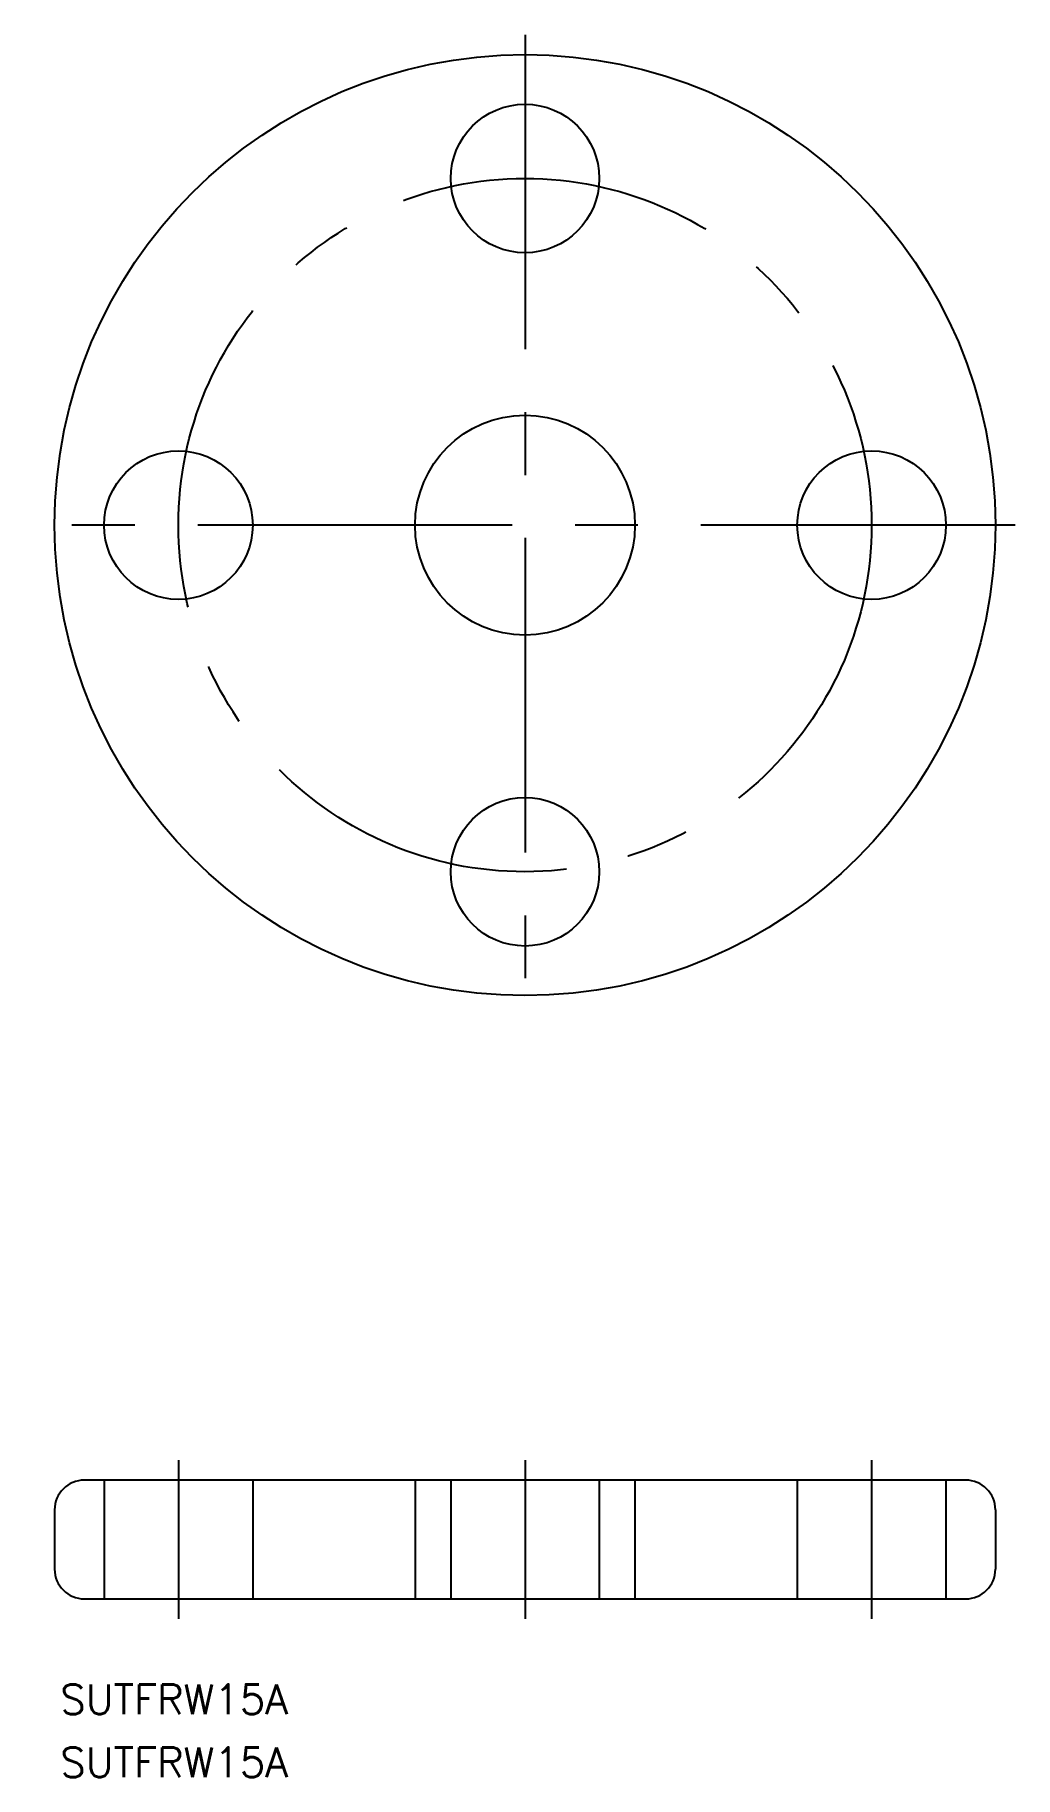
# Model space of a CAD drawing. Extents: x -50 to 50, y -126 to 50.
import ezdxf

# ---------------------------------------------------------------- set-up
doc = ezdxf.new("R2010")
doc.units = 0
doc.linetypes.add('CENTER', pattern=[50.8, 31.75, -6.35, 6.35, -6.35])
doc.linetypes.add('DASHED', pattern=[19.05, 12.7, -6.35])
doc.layers.get('0').update_dxf_attribs({"linetype": 'CONTINUOUS'})
doc.layers.add('CENTER', color=1, linetype='CENTER')
doc.styles.get("Standard").update_dxf_attribs({"font": 'txt.shx', "height": 3, "bigfont": 'bigfont.shx'})

msp = doc.modelspace()

# ---------------------------------------------------------------- linework, layer by layer
at = {"color": 7, "linetype": 'CONTINUOUS'}
for p, q in [((44.5, -96.42), (-44.5, -96.42)), ((-47.5, -99.42), (-47.5, -105.42)), ((47.5, -99.42), (47.5, -105.42)), ((-44.5, -108.42), (44.5, -108.42))]:
    msp.add_line(p, q, dxfattribs=at)
at = {"color": 3, "linetype": 'DASHED'}
for p, q in [((-42.5, -96.42), (-42.5, -108.42)), ((-27.5, -96.42), (-27.5, -108.42)), ((-11.1, -96.42), (-11.1, -108.42)), ((-7.5, -96.42), (-7.5, -108.42)), ((7.5, -96.42), (7.5, -108.42)), ((11.1, -96.42), (11.1, -108.42)), ((27.5, -96.42), (27.5, -108.42)), ((42.5, -96.42), (42.5, -108.42))]:
    msp.add_line(p, q, dxfattribs=at)
at = {"color": 7, "linetype": 'CONTINUOUS'}
for centre, radius in [((0, 0), 47.5), ((0, 35), 7.5), ((0, 0), 11.1), ((-35, 0), 7.5), ((35, 0), 7.5), ((0, -35), 7.5)]:
    msp.add_circle(centre, radius, dxfattribs=at)
for centre, start, end in [((-44.5, -99.42), 90, 180), ((44.5, -99.42), 0, 90), ((-44.5, -105.42), 180, 270), ((44.5, -105.42), 270, 0)]:
    msp.add_arc(centre, 3, start, end, dxfattribs=at)
at = {"layer": 'CENTER', "color": 1, "linetype": 'CENTER'}
for p, q in [((0, 49.5), (0, -49.5)), ((49.5, 0), (-49.5, 0)), ((-35, -94.42), (-35, -110.42)), ((0, -94.42), (0, -110.42)), ((35, -94.42), (35, -110.42))]:
    msp.add_line(p, q, dxfattribs=at)
msp.add_circle((0, 0), 35, dxfattribs=at)

# ---------------------------------------------------------------- texts
at = {"color": 7, "linetype": 'CONTINUOUS'}
for p in [(-46.94, -120.05), (-46.94, -126.41)]:
    msp.add_text('SUTFRW15A', height=3, dxfattribs=at).set_placement(p)

doc.saveas('drawing.dxf')
